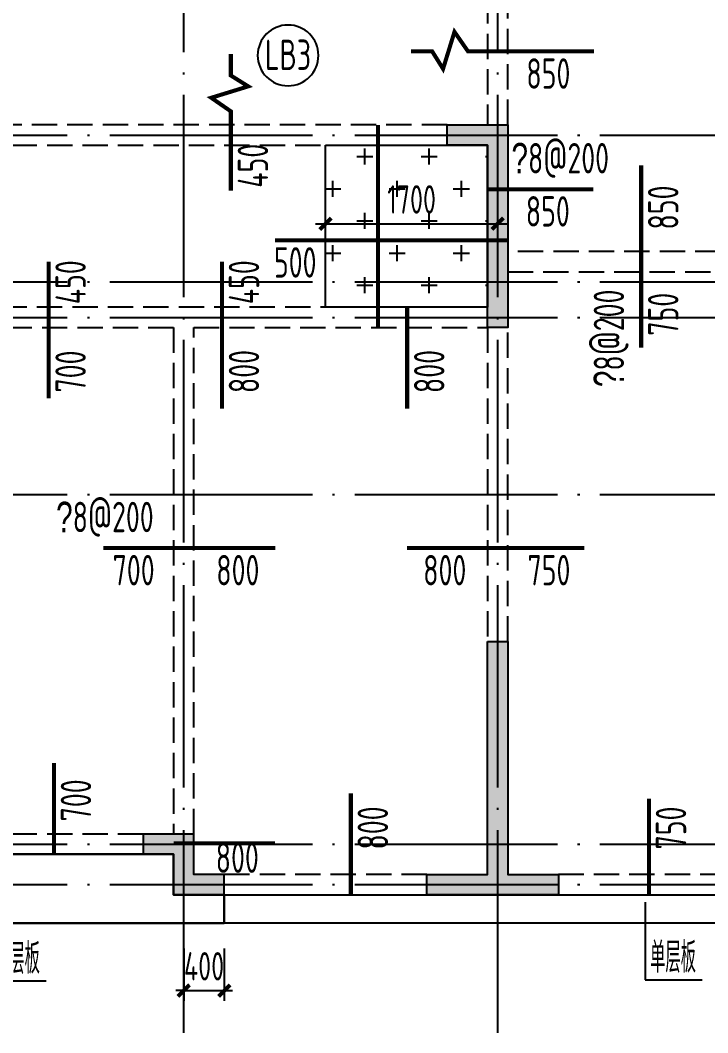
# Model space of a CAD drawing. Extents: x 154268 to 5133249, y -1832900 to 601179.
# Drawn here: x 280876 to 287665, y 580487 to 590483 of the extents above; entities that cross this region are included whole.
import ezdxf
from ezdxf.enums import TextEntityAlignment as Align

# ---------------------------------------------------------------- set-up
doc = ezdxf.new("R2010")
doc.units = 0
doc.header["$LTSCALE"] = 1000
doc.linetypes.add('DASH', pattern=[0.35, 0.25, -0.1])
doc.linetypes.add('DOTE', pattern=[2.42, 2, -0.2, 0.02, -0.2])
for name, color, linetype in [('A-ANNO-AXIS', 94, 'Continuous'), ('A-ANNO-DOTE', 15, 'DOTE'), ('DIM', 3, 'Continuous'), ('FLOOR_NUM', 7, 'Continuous'), ('HATCH', 254, 'Continuous'), ('S-BASE-SING-实线', 7, 'Continuous'), ('S-BEAM-实线', 4, 'Continuous'), ('S-FLOOR-UP-文字', 7, 'Continuous'), ('S-FLOOR-UP-标注', 3, 'Continuous'), ('S-FLOOR-UP-钢筋', 13, 'Continuous'), ('S-FLOOR-说明', 7, 'Continuous'), ('S-WALL-砼墙', 60, 'Continuous'), ('WCOL', 7, 'Continuous'), ('卫生间边线', 2, 'Continuous')]:
    doc.layers.add(name, color=color, linetype=linetype)
doc.styles.add('DIM_FONT', font='SIMPLEX', dxfattribs={"width": 0.7, "bigfont": 'GBCBIG'})
doc.styles.add('TSSD_Dimension', font='tssdeng.shx', dxfattribs={"width": 0.7, "bigfont": 'Hztxt.shx'})
doc.styles.add('TSSD_Label', font='tssdeng.shx', dxfattribs={"width": 0.7, "bigfont": 'hztxt.shx'})
doc.styles.add('TSSD_Num', font='tssdeng.shx', dxfattribs={"width": 0.7, "bigfont": 'Hztxt.shx'})
doc.dimstyles.get("Standard").update_dxf_attribs({"dimtxt": 300, "dimasz": 100, "dimexe": 100, "dimexo": 250, "dimgap": 100, "dimtad": 1, "dimdec": 0, "dimzin": 0, "dimdsep": 46, "dimtxsty": 'TSSD_Dimension', "dimblk": 'ARCHTICK', "dimblk1": 'ARCHTICK', "dimblk2": 'ARCHTICK', "dimcen": 0, "dimdle": 100, "dimclrt": 7, "dimadec": 0, "dimazin": 0, "dimtfac": 1, "dimtdec": 0, "dimtix": 1, "dimtmove": 2, "dimatfit": 3, "dimfxl": 1, "dimtolj": 1, "dimtzin": 0, "dimarcsym": 0})
doc.dimstyles.new('TSSD_100_100$0', dxfattribs={"dimtxt": 280, "dimasz": 80, "dimexe": 100, "dimexo": 250, "dimgap": 100, "dimtad": 1, "dimdec": 0, "dimzin": 0, "dimdsep": 46, "dimtxsty": 'TSSD_Dimension', "dimblk": 'ARCHTICK', "dimcen": 0, "dimdle": 100, "dimclrd": 3, "dimclre": 3, "dimclrt": 7, "dimadec": 0, "dimazin": 0, "dimtfac": 1, "dimtdec": 0, "dimtix": 1, "dimtmove": 2, "dimatfit": 3, "dimldrblk": 'ARCHTICK', "dimfxl": 100, "dimtolj": 1, "dimtzin": 0, "dimarcsym": 0})

# ---------------------------------------------------------------- blocks, each defined once
blk = doc.blocks.new('T4zw1')
at = {"layer": 'A-ANNO-DOTE'}
for p, q in [((1569656.5, -2354198.9), (1569656.5, -2338822.9)), ((1572756.5, -2354198.9), (1572756.5, -2338822.9)), ((1554406.3, -2345336.9), (1601542.4, -2345336.9)), ((1554406.3, -2346786.9), (1601542.4, -2346786.9)), ((1554406.3, -2347136.9), (1601542.4, -2347136.9)), ((1554406.3, -2348886.9), (1601542.4, -2348886.9)), ((1554406.3, -2352336.9), (1601542.4, -2352336.9)), ((1554406.3, -2352736.9), (1601542.4, -2352736.9))]:
    blk.add_line(p, q, dxfattribs=at)
blk = doc.blocks.new('*D4874')
at = {"layer": 'Defpoints', "color": 0, "transparency": 16777216}
for p in [(12517.6, 1199.9), (12817.6, 1199.9), (12517.6, 500)]:
    blk.add_point(p, dxfattribs=at)
at = {"layer": 'S-FLOOR-UP-标注', "color": 3, "transparency": 16777216, "insert": (12735.4, 832), "char_height": 300, "attachment_point": 5, "rotation": 90, "style": 'TSSD_Dimension'}
blk.add_mtext('\\A1;700', dxfattribs=at)
blk = doc.blocks.new('_None')
blk = doc.blocks.new('*D4875')
at = {"layer": 'Defpoints', "color": 0, "transparency": 16777216}
for p in [(15449.7, 899.9), (15749.7, 899.9), (15449.7, 100)]:
    blk.add_point(p, dxfattribs=at)
at = {"layer": 'S-FLOOR-UP-标注', "color": 3, "transparency": 16777216, "insert": (15667.5, 559.4), "char_height": 300, "attachment_point": 5, "rotation": 90, "style": 'TSSD_Dimension'}
blk.add_mtext('\\A1;800', dxfattribs=at)
blk = doc.blocks.new('*D4876')
at = {"layer": 'Defpoints', "color": 0, "transparency": 16777216}
for p in [(18393.8, 849.9), (18693.8, 849.9), (18393.8, 100)]:
    blk.add_point(p, dxfattribs=at)
at = {"layer": 'S-FLOOR-UP-标注', "color": 3, "transparency": 16777216, "insert": (18611.6, 559.4), "char_height": 300, "attachment_point": 5, "rotation": 90, "style": 'TSSD_Dimension'}
blk.add_mtext('\\A1;750', dxfattribs=at)
blk = doc.blocks.new('*D4863')
at = {"layer": 'Defpoints', "color": 0, "transparency": 16777216}
for p in [(17005.7, 3322.4), (17755.6, 3322.4), (17755.6, 3022.4)]:
    blk.add_point(p, dxfattribs=at)
at = {"layer": 'S-FLOOR-UP-标注', "color": 3, "transparency": 16777216, "insert": (17406.3, 3104.6), "char_height": 300, "attachment_point": 5, "style": 'TSSD_Dimension'}
blk.add_mtext('\\A1;750', dxfattribs=at)
blk = doc.blocks.new('*D4864')
at = {"layer": 'Defpoints', "color": 0, "transparency": 16777216}
for p in [(16005.8, 3322.4), (16805.7, 3322.4), (16805.7, 3022.4)]:
    blk.add_point(p, dxfattribs=at)
at = {"layer": 'S-FLOOR-UP-标注', "color": 3, "transparency": 16777216, "insert": (16377.4, 3104.6), "char_height": 300, "attachment_point": 5, "style": 'TSSD_Dimension'}
blk.add_mtext('\\A1;800', dxfattribs=at)
blk = doc.blocks.new('*D4865')
at = {"layer": 'Defpoints', "color": 0, "transparency": 16777216}
for p in [(13005.8, 3322.4), (13705.7, 3322.4), (13005.8, 3022.4)]:
    blk.add_point(p, dxfattribs=at)
at = {"layer": 'S-FLOOR-UP-标注', "color": 3, "transparency": 16777216, "insert": (13305.1, 3104.6), "char_height": 300, "attachment_point": 5, "style": 'TSSD_Dimension'}
blk.add_mtext('\\A1;700', dxfattribs=at)
blk = doc.blocks.new('*D4866')
at = {"layer": 'Defpoints', "color": 0, "transparency": 16777216}
for p in [(13905.7, 3322.4), (14705.6, 3322.4), (13905.7, 3022.4)]:
    blk.add_point(p, dxfattribs=at)
at = {"layer": 'S-FLOOR-UP-标注', "color": 3, "transparency": 16777216, "insert": (14334, 3104.6), "char_height": 300, "attachment_point": 5, "style": 'TSSD_Dimension'}
blk.add_mtext('\\A1;800', dxfattribs=at)
blk = doc.blocks.new('*D4867')
at = {"layer": 'Defpoints', "color": 0, "transparency": 16777216}
for p in [(12464.6, 6149.9), (12464.6, 5700), (12764.6, 5700)]:
    blk.add_point(p, dxfattribs=at)
at = {"layer": 'S-FLOOR-UP-标注', "color": 3, "transparency": 16777216, "insert": (12682.5, 5946.9), "char_height": 300, "attachment_point": 5, "rotation": 90, "style": 'TSSD_Dimension'}
blk.add_mtext('\\A1;450', dxfattribs=at)
blk = doc.blocks.new('*D4868')
at = {"layer": 'Defpoints', "color": 0, "transparency": 16777216}
for p in [(12464.6, 5500), (12464.6, 4800.1), (12764.6, 4800.1)]:
    blk.add_point(p, dxfattribs=at)
at = {"layer": 'S-FLOOR-UP-标注', "color": 3, "transparency": 16777216, "insert": (12682.5, 5065.5), "char_height": 300, "attachment_point": 5, "rotation": 90, "style": 'TSSD_Dimension'}
blk.add_mtext('\\A1;700', dxfattribs=at)
blk = doc.blocks.new('*D4885')
at = {"layer": 'Defpoints', "color": 0, "transparency": 16777216}
for p in [(18316.8, 6050), (18616.8, 6050), (18316.8, 5300.1)]:
    blk.add_point(p, dxfattribs=at)
at = {"layer": 'S-FLOOR-UP-标注', "color": 3, "transparency": 16777216, "insert": (18534.7, 5630.8), "char_height": 300, "attachment_point": 5, "rotation": 90, "style": 'TSSD_Dimension'}
blk.add_mtext('\\A1;750', dxfattribs=at)
blk = doc.blocks.new('*D4886')
at = {"layer": 'Defpoints', "color": 0, "transparency": 16777216}
for p in [(18316.8, 7099.9), (18616.8, 7099.9), (18316.8, 6250)]:
    blk.add_point(p, dxfattribs=at)
at = {"layer": 'S-FLOOR-UP-标注', "color": 3, "transparency": 16777216, "insert": (18534.7, 6684.5), "char_height": 300, "attachment_point": 5, "rotation": 90, "style": 'TSSD_Dimension'}
blk.add_mtext('\\A1;850', dxfattribs=at)
blk = doc.blocks.new('*D4942')
at = {"layer": 'Defpoints', "color": 0, "transparency": 16777216}
for p in [(14265, 7300), (14265, 6850.1), (14565, 6850.1)]:
    blk.add_point(p, dxfattribs=at)
at = {"layer": 'S-FLOOR-UP-标注', "color": 3, "transparency": 16777216, "insert": (14482.9, 7097), "char_height": 300, "attachment_point": 5, "rotation": 90, "style": 'TSSD_Dimension'}
blk.add_mtext('\\A1;450', dxfattribs=at)
blk = doc.blocks.new('*D4947')
at = {"layer": 'Defpoints', "color": 0, "transparency": 16777216}
for p in [(17000, 8225), (17849.9, 8225), (17849.9, 7925)]:
    blk.add_point(p, dxfattribs=at)
at = {"layer": 'S-FLOOR-UP-标注', "color": 3, "transparency": 16777216, "insert": (17400.6, 8007.2), "char_height": 300, "attachment_point": 5, "style": 'TSSD_Dimension'}
blk.add_mtext('\\A1;850', dxfattribs=at)
blk = doc.blocks.new('ts_boardnum_c600x300')
at = {"color": 0, "linetype": 'ByBlock', "lineweight": -2}
blk.add_circle((0, 0), 300, dxfattribs=at)
at = {"color": 0, "linetype": 'ByBlock', "lineweight": -2, "style": 'TSSD_Num', "width": 0.7}
blk.add_attdef('A', text='', height=300, dxfattribs=at).set_placement((0, 0), align=Align.MIDDLE_CENTER)
blk = doc.blocks.new('*D4960')
at = {"layer": 'Defpoints', "color": 0, "transparency": 16777216}
for p in [(13900, 484.2), (14699.9, 484.2), (13900, 184.2)]:
    blk.add_point(p, dxfattribs=at)
at = {"layer": 'S-FLOOR-UP-标注', "color": 3, "transparency": 16777216, "insert": (14328.3, 266.3), "char_height": 300, "attachment_point": 5, "style": 'TSSD_Dimension'}
blk.add_mtext('\\A1;800', dxfattribs=at)
blk = doc.blocks.new('*D4915')
at = {"layer": 'Defpoints', "color": 0, "transparency": 16777216}
for p in [(16994.3, 6864.4), (17844.2, 6864.4), (17844.2, 6564.4)]:
    blk.add_point(p, dxfattribs=at)
at = {"layer": 'S-FLOOR-UP-标注', "color": 3, "transparency": 16777216, "insert": (17394.9, 6646.6), "char_height": 300, "attachment_point": 5, "style": 'TSSD_Dimension'}
blk.add_mtext('\\A1;850', dxfattribs=at)
blk = doc.blocks.new('*D4917')
at = {"layer": 'Defpoints', "color": 0, "transparency": 16777216}
for p in [(14700, 6360.4), (15200, 6360.4), (15200, 6060.4)]:
    blk.add_point(p, dxfattribs=at)
at = {"layer": 'S-FLOOR-UP-标注', "color": 3, "transparency": 16777216, "insert": (14900.7, 6142.6), "char_height": 300, "attachment_point": 5, "style": 'TSSD_Dimension'}
blk.add_mtext('\\A1;500', dxfattribs=at)
blk = doc.blocks.new('*D4918')
at = {"layer": 'Defpoints', "color": 0, "transparency": 16777216}
for p in [(14176.9, 5500), (14176.9, 4700.1), (14476.9, 4700.1)]:
    blk.add_point(p, dxfattribs=at)
at = {"layer": 'S-FLOOR-UP-标注', "color": 3, "transparency": 16777216, "insert": (14394.7, 5065.5), "char_height": 300, "attachment_point": 5, "rotation": 90, "style": 'TSSD_Dimension'}
blk.add_mtext('\\A1;800', dxfattribs=at)
blk = doc.blocks.new('*D4919')
at = {"layer": 'Defpoints', "color": 0, "transparency": 16777216}
for p in [(14176.9, 6149.9), (14176.9, 5700), (14476.9, 5700)]:
    blk.add_point(p, dxfattribs=at)
at = {"layer": 'S-FLOOR-UP-标注', "color": 3, "transparency": 16777216, "insert": (14394.7, 5946.9), "char_height": 300, "attachment_point": 5, "rotation": 90, "style": 'TSSD_Dimension'}
blk.add_mtext('\\A1;450', dxfattribs=at)
blk = doc.blocks.new('*D4924')
at = {"layer": 'Defpoints', "color": 0, "transparency": 16777216}
for p in [(16006.3, 5500), (16006.3, 4700.1), (16306.3, 4700.1)]:
    blk.add_point(p, dxfattribs=at)
at = {"layer": 'S-FLOOR-UP-标注', "color": 3, "transparency": 16777216, "insert": (16224.1, 5065.5), "char_height": 300, "attachment_point": 5, "rotation": 90, "style": 'TSSD_Dimension'}
blk.add_mtext('\\A1;800', dxfattribs=at)
blk = doc.blocks.new('T4sbzpm1')
at = {"layer": 'S-BEAM-实线', "linetype": 'DASH'}
for p, q in [((17100, 7600), (17100, 8950)), ((16900, 8850), (16900, 7600)), ((16500, 7600), (12200, 7600)), ((12200, 7400), (16500, 7400)), ((22700, 6350), (17100, 6350)), ((17100, 6150), (19900, 6150)), ((16900, 5800), (11800, 5800)), ((11800, 5600), (13800, 5600)), ((13800, 5600), (13800, 600)), ((14000, 5600), (16900, 5600)), ((14000, 600), (14000, 5600)), ((16900, 5600), (16900, 2500)), ((17100, 2500), (17100, 5600)), ((13500, 600), (11700, 600)), ((11700, 400), (13500, 400)), ((16300, 200), (14300, 200)), ((19600, 200), (17600, 200)), ((14300, 0), (16300, 0)), ((17600, 0), (19600, 0))]:
    blk.add_line(p, q, dxfattribs=at)
at = {"layer": 'S-WALL-砼墙'}
for points in [[(16500, 7400), (16500, 7600), (17100, 7600), (17100, 5600), (16900, 5600), (16900, 7400)], [(16900, 2500), (17100, 2500), (17100, 200), (17600, 200), (17600, 0), (16300, 0), (16300, 200), (16900, 200)], [(14300, 0), (14300, 200), (14000, 200), (14000, 600), (13500, 600), (13500, 400), (13800, 400), (13800, 0)]]:
    blk.add_lwpolyline(points, close=True, dxfattribs=at)
blk = doc.blocks.new('_ArchTick')
at = {"color": 0, "linetype": 'ByBlock', "const_width": 0.5}
blk.add_lwpolyline([(-0.71, -0.71), (0.71, 0.71)], dxfattribs=at)
blk = doc.blocks.new('*D385')
at = {"layer": 'Defpoints', "color": 0, "transparency": 16777216}
for p in [(16900, -5826), (15200, -6176), (16900, -6176)]:
    blk.add_point(p, dxfattribs=at)
at = {"layer": 'DIM', "color": 3, "lineweight": -2, "transparency": 16777216}
for p, q in [((15200, -5926), (15200, -5726)), ((16900, -5926), (16900, -5726)), ((15100, -5826), (17000, -5826))]:
    blk.add_line(p, q, dxfattribs=at)
at = {"layer": 'DIM', "color": 3, "lineweight": -2, "transparency": 16777216, "xscale": 80, "yscale": 80, "zscale": 80, "rotation": 180}
blk.add_blockref('_ArchTick', (15200, -5826), dxfattribs=at)
at = {"layer": 'DIM', "color": 3, "lineweight": -2, "transparency": 16777216, "xscale": 80, "yscale": 80, "zscale": 80}
blk.add_blockref('_ArchTick', (16900, -5826), dxfattribs=at)
at = {"layer": 'DIM', "color": 7, "transparency": 16777216, "insert": (16050, -5586), "char_height": 280, "attachment_point": 5, "style": 'TSSD_Dimension'}
blk.add_mtext('\\A1;1700', dxfattribs=at)
blk = doc.blocks.new('*D4736')
at = {"layer": 'Defpoints', "color": 0, "transparency": 16777216}
for p in [(13900, -280), (14300, -280), (14300, -946)]:
    blk.add_point(p, dxfattribs=at)
at = {"layer": 'DIM', "color": 3, "lineweight": -2, "transparency": 16777216}
for p, q in [((13900, -530), (13900, -1046)), ((14300, -530), (14300, -1046)), ((13900, -946), (13820, -946)), ((13900, -946), (14300, -946)), ((14300, -946), (14380, -946))]:
    blk.add_line(p, q, dxfattribs=at)
at = {"layer": 'DIM', "color": 3, "lineweight": -2, "transparency": 16777216, "xscale": 80, "yscale": 80, "zscale": 80}
blk.add_blockref('_ArchTick', (13900, -946), dxfattribs=at)
at = {"layer": 'DIM', "color": 3, "lineweight": -2, "transparency": 16777216, "xscale": 80, "yscale": 80, "zscale": 80, "rotation": 180}
blk.add_blockref('_ArchTick', (14300, -946), dxfattribs=at)
at = {"layer": 'DIM', "color": 7, "transparency": 16777216, "insert": (14100, -706), "char_height": 280, "attachment_point": 5, "style": 'TSSD_Dimension'}
blk.add_mtext('\\A1;400', dxfattribs=at)
blk = doc.blocks.new('T4sbzbj')
at = {"layer": 'S-FLOOR-UP-钢筋', "color": 1, "const_width": 40}
for points in [[(17849.9, 8225), (16607.3, 8225), (16473.3, 8418.7), (16360.6, 8053.4), (16253.8, 8225), (16042.5, 8225)], [(14265, 6850), (14265, 7633.9), (14071.3, 7767.9), (14436.6, 7880.6), (14265, 7987.5), (14265, 8198.7)], [(15718.3, 7500), (15718.3, 5500)], [(18316.8, 7099.9), (18316.8, 5300.1)], [(17844.2, 6864.4), (16800, 6864.4)], [(17000, 6360.4), (14700, 6360.4)], [(12464.6, 4800.1), (12464.6, 6149.9)], [(14176.9, 4700.1), (14176.9, 6149.9)], [(16006.3, 4700.1), (16006.3, 5700)], [(13005.8, 3322.4), (14705.6, 3322.4)], [(17755.6, 3322.4), (16005.8, 3322.4)], [(12517.6, 1199.9), (12517.6, 300)], [(15449.7, 899.9), (15449.7, -100)], [(18393.8, 849.9), (18393.8, -100)], [(13700, 408.2), (14699.9, 408.2)]]:
    blk.add_lwpolyline(points, dxfattribs=at)
at = {"layer": 'S-FLOOR-UP-文字', "color": 7}
ref = blk.add_blockref('ts_boardnum_c600x300', (14829.7, 8186.3), dxfattribs=dict(at, xscale=-1))
ref.add_attrib('LB2', 'LB3', dxfattribs={"layer": 'FLOOR_NUM', "height": 300, "style": 'TSSD_Num', "width": 0.7}).set_placement((14829.7, 8192.3), align=Align.MIDDLE_CENTER)
at = {"layer": 'S-FLOOR-UP-文字', "color": 7, "style": 'TSSD_Label', "width": 0.7}
for p in [(17036.1, 6931.3), (12539.5, 3389.3)]:
    blk.add_text('\ue53a8@200', height=300, dxfattribs=at).set_placement(p, align=Align.BOTTOM_LEFT)
blk.add_text('\ue53a8@200', height=300, rotation=90, dxfattribs=at).set_placement((18238.5, 4911.3), align=Align.BOTTOM_LEFT)
at = {"layer": 'S-FLOOR-UP-标注'}
for base, p1, p2, angle, picture, middle in [((17849.9, 7925), (17000, 8225), (17849.9, 8225), 180, '*D4947', (17400.6, 8007.2)), ((14565, 6850.1), (14265, 7300), (14265, 6850.1), 90, '*D4942', (14482.9, 7097)), ((18616.8, 7099.9), (18316.8, 6250), (18316.8, 7099.9), 270, '*D4886', (18534.7, 6684.5)), ((17844.2, 6564.4), (16994.3, 6864.4), (17844.2, 6864.4), 180, '*D4915', (17394.9, 6646.6)), ((15200, 6060.4), (14700, 6360.4), (15200, 6360.4), 180, '*D4917', (14900.7, 6142.6)), ((12764.6, 5700), (12464.6, 6149.9), (12464.6, 5700), 90, '*D4867', (12682.5, 5946.9)), ((14476.9, 5700), (14176.9, 6149.9), (14176.9, 5700), 90, '*D4919', (14394.7, 5946.9)), ((18616.8, 6050), (18316.8, 5300.1), (18316.8, 6050), 270, '*D4885', (18534.7, 5630.8)), ((12764.6, 4800.1), (12464.6, 5500), (12464.6, 4800.1), 90, '*D4868', (12682.5, 5065.5)), ((14476.9, 4700.1), (14176.9, 5500), (14176.9, 4700.1), 90, '*D4918', (14394.7, 5065.5)), ((16306.3, 4700.1), (16006.3, 5500), (16006.3, 4700.1), 90, '*D4924', (16224.1, 5065.5)), ((16805.7, 3022.4), (16005.8, 3322.4), (16805.7, 3322.4), 180, '*D4864', (16377.4, 3104.6)), ((17755.6, 3022.4), (17005.7, 3322.4), (17755.6, 3322.4), 180, '*D4863', (17406.3, 3104.6)), ((12817.6, 1199.9), (12517.6, 500), (12517.6, 1199.9), 270, '*D4874', (12735.4, 832)), ((15749.7, 899.9), (15449.7, 100), (15449.7, 899.9), 270, '*D4875', (15667.5, 559.4)), ((18693.8, 849.9), (18393.8, 100), (18393.8, 849.9), 270, '*D4876', (18611.6, 559.4))]:
    dim = blk.add_linear_dim(base=base, p1=p1, p2=p2, angle=angle, dimstyle='Standard', override={"dimexe": 150, "dimexo": 120, "dimgap": 60, "dimblk1": 'None', "dimblk2": 'None', "dimsah": 1, "dimse1": 1, "dimse2": 1, "dimsd1": 1, "dimsd2": 1, "dimclrd": 256, "dimclre": 256, "dimclrt": 3}, dxfattribs=at)
    dim.commit()
    dim.dimension.update_dxf_attribs({"geometry": picture, "text_midpoint": middle, "dimtype": 128})
for base, p1, p2, picture, middle in [((13005.8, 3022.4), (13705.7, 3322.4), (13005.8, 3322.4), '*D4865', (13305.1, 3104.6)), ((13905.7, 3022.4), (14705.6, 3322.4), (13905.7, 3322.4), '*D4866', (14334, 3104.6)), ((13900, 184.2), (14699.9, 484.2), (13900, 484.2), '*D4960', (14328.3, 266.3))]:
    dim = blk.add_linear_dim(base=base, p1=p1, p2=p2, dimstyle='Standard', override={"dimexe": 150, "dimexo": 120, "dimgap": 60, "dimblk1": 'None', "dimblk2": 'None', "dimsah": 1, "dimse1": 1, "dimse2": 1, "dimsd1": 1, "dimsd2": 1, "dimclrd": 256, "dimclre": 256, "dimclrt": 3}, dxfattribs=at)
    dim.commit()
    dim.dimension.update_dxf_attribs({"geometry": picture, "text_midpoint": middle, "dimtype": 128})
blk = doc.blocks.new('2t4wsj1')
at = {"layer": '卫生间边线'}
h = blk.add_hatch(dxfattribs=at)
h.set_pattern_fill('CROSS', color=253, scale=50)
h.set_pattern_definition([(0, (-4095395.14, 1870566.54), (317.5, 317.5), [158.75, -476.25]), (90, (-4095315.76, 1870487.16), (-317.5, 317.5), [158.75, -476.25])])
h.paths.add_polyline_path([(15200, -5050), (16800, -5050), (16800, -6650), (15200, -6650)])
blk.add_lwpolyline([(15200, -5050), (16800, -5050), (16800, -6650), (15200, -6650)], close=True, dxfattribs=at)
at = {"layer": 'DIM'}
dim = blk.add_linear_dim(base=(16900, -5826), p1=(15200, -6176), p2=(16900, -6176), dimstyle='TSSD_100_100$0', dxfattribs=at)
dim.commit()
dim.dimension.update_dxf_attribs({"geometry": '*D385', "text_midpoint": (16050, -5586)})
blk = doc.blocks.new('2T4bx')
at = {"color": 1}
blk.add_lwpolyline([(11100, 400), (13800, 400), (13800, 0), (20100, 0), (20100, 400), (25500, 400), (25500, 0), (31800, 0)], dxfattribs=at)
at = {"color": 2}
for points in [[(7100, -280), (7100, 0), (6800, 0), (6800, 400), (13800, 400), (13800, 0), (14300, 0), (14300, -280)], [(11100, 400), (11100, 0), (11100, 0), (11100, -280), (14300, -280), (14300, 0), (13800, 0), (13800, 400)], [(20400, -280), (14300, -280), (14300, 0), (20400, 0)]]:
    blk.add_lwpolyline(points, close=True, dxfattribs=at)
at = {"layer": 'S-BASE-SING-实线', "color": 3}
for p, q in [((18456.4, -71.4), (18456.4, -839.4)), ((11977, -850.3), (12539.5, -850.3)), ((18456.4, -839.4), (19018.9, -839.4))]:
    blk.add_line(p, q, dxfattribs=at)
at = {"layer": 'S-FLOOR-说明', "style": 'DIM_FONT', "width": 0.7}
for s, p in [('双层板', (12252.5, -778.9)), ('单层板', (18731.9, -768))]:
    blk.add_text(s, height=300, dxfattribs=at).set_placement(p, align=Align.CENTER)
at = {"layer": 'DIM'}
dim = blk.add_linear_dim(base=(14300, -946), p1=(13900, -280), p2=(14300, -280), dimstyle='TSSD_100_100$0', dxfattribs=at)
dim.commit()
dim.dimension.update_dxf_attribs({"geometry": '*D4736', "text_midpoint": (14100, -706)})

msp = doc.modelspace()

# ---------------------------------------------------------------- hatches: boundary and pattern name
at = {"layer": 'HATCH'}
h = msp.add_hatch(dxfattribs=at)
h.set_pattern_fill('ARMORED', color=256, scale=30, style=0)
h.set_pattern_definition([(50, (-2974177.58, 2523296.48), (215.178055, -18.8256405), [22.5, -247.5]), (355, (-2974177.58, 2523296.48), (-41.6254, 225.65764), [18, -198]), (100.4514, (-2974159.64, 2523294.9), (173.552815, 206.831863), [19.122057, -210.342634]), (46.1842, (-2974177.58, 2523356.48), (320.172315, -49.655704), [33.75, -371.25]), (96.6356, (-2974150.9, 2523352.34), (280.398812, 292.23536), [28.683086, -315.5139]), (351.1842, (-2974177.58, 2523356.48), (280.398584, 292.23558), [27, -297]), (21, (-2974147.58, 2523341.48), (179.072116, -120.785667), [22.5, -247.5]), (326, (-2974147.58, 2523341.48), (72.9946, 217.545014), [18, -198]), (71.4514, (-2974132.65, 2523331.41), (252.066789, 96.759149), [19.122057, -210.342634]), (37.5, (-2974177.576, 2523296.48), (3.6479566, 99.8681561), [0, -195.6, 0, -201, 0, -198.75]), (7.5, (-2974177.58, 2523296.48), (78.9208612, 118.3235136), [0, -114.6, 0, -191.1, 0, -75.75]), (327.5, (-2974244.476, 2523296.48), (160.1467309, -6.7664615), [0, -75, 0, -234, 0, -310.5]), (317.5, (-2974274.48, 2523296.48), (174.955851, 30.0314947), [0, -97.5, 0, -155.4, 0, -220.5]), (45, (-2974177.58, 2523296.48), (-106.066017, 106.066017), [])])
h.paths.add_polyline_path([(294590.8, 581849.3), (294590.8, 582049.3), (294290.8, 582049.3), (294290.8, 582449.3), (293790.8, 582449.3), (293790.8, 582249.3), (294090.8, 582249.3), (294090.8, 581849.3)])
h.paths.add_polyline_path([(297290.8, 584349.3), (297090.8, 584349.3), (297090.8, 582049.3), (296590.8, 582049.3), (296590.8, 581849.3), (297890.8, 581849.3), (297890.8, 582049.3), (297290.8, 582049.3)])
h.paths.add_polyline_path([(297690.8, 589249.3), (297690.8, 589449.3), (297090.8, 589449.3), (297090.8, 587449.3), (297290.8, 587449.3), (297290.8, 589249.3)])
h.paths.add_polyline_path([(297840.8, 594199.3), (297840.8, 594399.3), (297090.8, 594399.3), (297090.8, 591599.3), (295740.8, 591599.3), (295740.8, 591399.3), (297090.8, 591399.3), (297090.8, 590699.3), (297290.8, 590699.3), (297290.8, 591399.3), (298690.8, 591399.3), (298690.8, 591599.3), (297290.8, 591599.3), (297290.8, 594199.3)])
h.paths.add_polyline_path([(302790.8, 594399.3), (301990.8, 594399.3), (301990.8, 591399.3), (302190.8, 591399.3), (302190.8, 591899.3), (302690.8, 591899.3), (302690.8, 592099.3), (302190.8, 592099.3), (302190.8, 594199.3), (302790.8, 594199.3)])
h.paths.add_polyline_path([(306740.8, 594399.3), (305940.8, 594399.3), (305940.8, 594199.3), (306540.8, 594199.3), (306540.8, 592099.3), (306140.8, 592099.3), (306140.8, 591899.3), (306740.8, 591899.3)])
h.paths.add_polyline_path([(305390.8, 589249.3), (305390.8, 589449.3), (301990.8, 589449.3), (301990.8, 589249.3), (303790.8, 589249.3), (303790.8, 588899.3), (303990.8, 588899.3), (303990.8, 589249.3)])
h.paths.add_polyline_path([(299890.8, 581849.3), (299890.8, 582049.3), (300190.8, 582049.3), (300190.8, 582449.3), (300690.8, 582449.3), (300690.8, 582249.3), (300390.8, 582249.3), (300390.8, 581849.3)])
h.paths.add_polyline_path([(302490.8, 582249.3), (302490.8, 582449.3), (302890.8, 582449.3), (302890.8, 584349.3), (303090.8, 584349.3), (303090.8, 582249.3)])
h.paths.add_polyline_path([(305290.8, 582249.3), (305290.8, 582449.3), (304890.8, 582449.3), (304890.8, 584349.3), (304690.8, 584349.3), (304690.8, 582249.3)])
h.paths.add_polyline_path([(302390.8, 587449.3), (302390.8, 587649.3), (303190.8, 587649.3), (303190.8, 587449.3), (303090.8, 587449.3), (303090.8, 586649.3), (302890.8, 586649.3), (302890.8, 587449.3)])
h.paths.add_polyline_path([(305390.8, 587449.3), (305390.8, 587649.3), (304590.8, 587649.3), (304590.8, 587449.3), (304690.8, 587449.3), (304690.8, 586649.3), (304890.8, 586649.3), (304890.8, 587449.3)])
h.paths.add_polyline_path([(307890.8, 581849.3), (307890.8, 582099.3), (307590.8, 582099.3), (307590.8, 582449.3), (307090.8, 582449.3), (307090.8, 582249.3), (307390.8, 582249.3), (307390.8, 581849.3)])
h.paths.add_polyline_path([(310690.8, 584199.3), (310490.8, 584199.3), (310490.8, 582099.3), (309890.8, 582099.3), (309890.8, 581849.3), (311090.8, 581849.3), (311090.8, 582099.3), (310690.8, 582099.3)])
h.paths.add_polyline_path([(310690.8, 589449.3), (308840.8, 589449.3), (308840.8, 589249.3), (310490.8, 589249.3), (310490.8, 587449.3), (310690.8, 587449.3)])
h.paths.add_polyline_path([(308690.8, 594149.3), (308690.8, 594399.3), (307990.8, 594399.3), (307990.8, 590899.3), (309040.8, 590899.3), (309040.8, 591099.3), (308190.8, 591099.3), (308190.8, 594149.3)])
h.paths.add_polyline_path([(311690.8, 594149.3), (311690.8, 594399.3), (310490.8, 594399.3), (310490.8, 594149.3), (310990.8, 594149.3), (310990.8, 592499.3), (311190.8, 592499.3), (311190.8, 594149.3)])
h.paths.add_polyline_path([(314190.8, 594399.3), (313190.8, 594399.3), (313190.8, 594149.3), (313940.8, 594149.3), (313940.8, 590799.3), (314190.8, 590799.3)])
h.paths.add_polyline_path([(314190.8, 588299.3), (313940.8, 588299.3), (313940.8, 587999.3), (312390.8, 587999.3), (312390.8, 587799.3), (314190.8, 587799.3)])
h.paths.add_polyline_path([(314190.8, 585899.3), (313940.8, 585899.3), (313940.8, 582099.3), (313490.8, 582099.3), (313490.8, 581849.3), (314190.8, 581849.3)])
h.paths.add_polyline_path([(291290.8, 584949.3), (291490.8, 584949.3), (291490.8, 582449.3), (291990.8, 582449.3), (291990.8, 582249.3), (290790.8, 582249.3), (290790.8, 582449.3), (291290.8, 582449.3)])
h.paths.add_polyline_path([(290490.8, 591399.3), (290490.8, 591599.3), (292290.8, 591599.3), (292290.8, 591399.3), (291490.8, 591399.3), (291490.8, 587999.3), (291290.8, 587999.3), (291290.8, 591399.3)])
h.paths.add_polyline_path([(288190.8, 581849.3), (288190.8, 582049.3), (288490.8, 582049.3), (288490.8, 582449.3), (288990.8, 582449.3), (288990.8, 582249.3), (288690.8, 582249.3), (288690.8, 581849.3)])
h.paths.add_polyline_path([(285490.8, 584349.3), (285690.8, 584349.3), (285690.8, 582049.3), (286190.8, 582049.3), (286190.8, 581849.3), (284890.8, 581849.3), (284890.8, 582049.3), (285490.8, 582049.3)])
h.paths.add_polyline_path([(285090.8, 589249.3), (285090.8, 589449.3), (285690.8, 589449.3), (285690.8, 587449.3), (285490.8, 587449.3), (285490.8, 589249.3)])
h.paths.add_polyline_path([(284940.8, 594199.3), (284940.8, 594399.3), (285690.8, 594399.3), (285690.8, 591599.3), (287040.8, 591599.3), (287040.8, 591399.3), (285690.8, 591399.3), (285690.8, 590699.3), (285490.8, 590699.3), (285490.8, 591399.3), (284090.8, 591399.3), (284090.8, 591599.3), (285490.8, 591599.3), (285490.8, 594199.3)])
h.paths.add_polyline_path([(279990.8, 594399.3), (280790.8, 594399.3), (280790.8, 591399.3), (280590.8, 591399.3), (280590.8, 591899.3), (280090.8, 591899.3), (280090.8, 592099.3), (280590.8, 592099.3), (280590.8, 594199.3), (279990.8, 594199.3)])
h.paths.add_polyline_path([(276040.8, 594399.3), (276840.8, 594399.3), (276840.8, 594199.3), (276240.8, 594199.3), (276240.8, 592099.3), (276640.8, 592099.3), (276640.8, 591899.3), (276040.8, 591899.3)])
h.paths.add_polyline_path([(277390.8, 589249.3), (277390.8, 589449.3), (280790.8, 589449.3), (280790.8, 589249.3), (278990.8, 589249.3), (278990.8, 588899.3), (278790.8, 588899.3), (278790.8, 589249.3)])
h.paths.add_polyline_path([(282890.8, 581849.3), (282890.8, 582049.3), (282590.8, 582049.3), (282590.8, 582449.3), (282090.8, 582449.3), (282090.8, 582249.3), (282390.8, 582249.3), (282390.8, 581849.3)])
h.paths.add_polyline_path([(280290.8, 582249.3), (280290.8, 582449.3), (279890.8, 582449.3), (279890.8, 584349.3), (279690.8, 584349.3), (279690.8, 582249.3)])
h.paths.add_polyline_path([(277490.8, 582249.3), (277490.8, 582449.3), (277890.8, 582449.3), (277890.8, 584349.3), (278090.8, 584349.3), (278090.8, 582249.3)])
h.paths.add_polyline_path([(280390.8, 587449.3), (280390.8, 587649.3), (279590.8, 587649.3), (279590.8, 587449.3), (279690.8, 587449.3), (279690.8, 586649.3), (279890.8, 586649.3), (279890.8, 587449.3)])
h.paths.add_polyline_path([(277390.8, 587449.3), (277390.8, 587649.3), (278190.8, 587649.3), (278190.8, 587449.3), (278090.8, 587449.3), (278090.8, 586649.3), (277890.8, 586649.3), (277890.8, 587449.3)])
h.paths.add_polyline_path([(274890.8, 581849.3), (274890.8, 582099.3), (275190.8, 582099.3), (275190.8, 582449.3), (275690.8, 582449.3), (275690.8, 582249.3), (275390.8, 582249.3), (275390.8, 581849.3)])
h.paths.add_polyline_path([(272090.8, 584199.3), (272290.8, 584199.3), (272290.8, 582099.3), (272890.8, 582099.3), (272890.8, 581849.3), (271690.8, 581849.3), (271690.8, 582099.3), (272090.8, 582099.3)])
h.paths.add_polyline_path([(272090.8, 589449.3), (273940.8, 589449.3), (273940.8, 589249.3), (272290.8, 589249.3), (272290.8, 587449.3), (272090.8, 587449.3)])
h.paths.add_polyline_path([(274090.8, 594149.3), (274090.8, 594399.3), (274790.8, 594399.3), (274790.8, 590899.3), (273740.8, 590899.3), (273740.8, 591099.3), (274590.8, 591099.3), (274590.8, 594149.3)])
h.paths.add_polyline_path([(271090.8, 594149.3), (271090.8, 594399.3), (272290.8, 594399.3), (272290.8, 594149.3), (271790.8, 594149.3), (271790.8, 592499.3), (271590.8, 592499.3), (271590.8, 594149.3)])
h.paths.add_polyline_path([(268590.8, 594399.3), (269590.8, 594399.3), (269590.8, 594149.3), (268840.8, 594149.3), (268840.8, 590799.3), (268590.8, 590799.3)])
h.paths.add_polyline_path([(268590.8, 588299.3), (268840.8, 588299.3), (268840.8, 587999.3), (270390.8, 587999.3), (270390.8, 587799.3), (268590.8, 587799.3)])
h.paths.add_polyline_path([(268590.8, 585899.3), (268840.8, 585899.3), (268840.8, 582099.3), (269290.8, 582099.3), (269290.8, 581849.3), (268590.8, 581849.3)])

# ---------------------------------------------------------------- block references
at = {"layer": 'A-ANNO-AXIS'}
msp.add_blockref('T4zw1', (-1287165.7, 2934686.2), dxfattribs=at)
at = {"layer": 'FLOOR_NUM'}
msp.add_blockref('T4sbzbj', (268690.8, 581949.3), dxfattribs=at)
at = {"layer": 'S-BASE-SING-实线', "color": 3}
msp.add_blockref('2T4bx', (268590.8, 581849.3), dxfattribs=at)
at = {"layer": 'S-WALL-砼墙'}
msp.add_blockref('T4sbzpm1', (268590.8, 581849.3), dxfattribs=at)
at = {"layer": 'WCOL'}
msp.add_blockref('2t4wsj1', (268690.8, 594299.3), dxfattribs=at)

doc.saveas('drawing.dxf')
